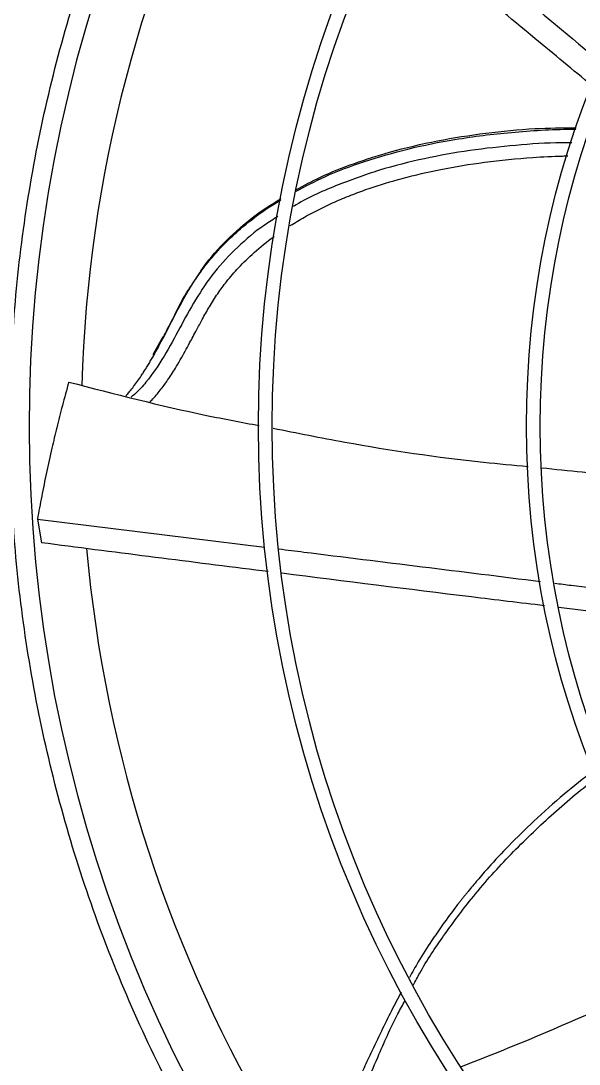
# Model space of a CAD drawing. Header units: inches. Extents: x 1229 to 1453, y -1023 to -720.
# Drawn here: x 1288.9 to 1292.9, y -929.83 to -922.36 of the extents above; entities that cross this region are included whole.
import ezdxf

# ---------------------------------------------------------------- set-up
doc = ezdxf.new("R2010")
doc.units = ezdxf.units.IN
doc.header["$MEASUREMENT"] = 0

msp = doc.modelspace()

# ---------------------------------------------------------------- linework, layer by layer
at = {"color": 18, "linetype": 'Continuous', "lineweight": 25, "true_color": 0x000000}
for p, q in [((1289.9176, -924.6198), (1289.8468, -924.7502)), ((1289.0181, -925.9269), (1289.0468, -926.0967)), ((1289.0181, -925.9269), (1290.6481, -926.1282))]:
    msp.add_line(p, q, dxfattribs=at)
for radius in [11.7126, 8.5704, 8.472, 6.6478, 6.5493]:
    msp.add_circle((1299.1739, -925.2608), radius, dxfattribs=at)
for radius, start, end in [(10.2157, 134.36248, 223.03765), (9.8425, 152.39406, 178.29762), (9.8425, 185.11809, 211.02291), (12.9331, 193.26667, 248.51312), (11.7147, 201.53134, 215.54744)]:
    msp.add_arc((1299.1739, -925.2608), radius, start, end, dxfattribs=at)
for points, knots in [([(1287.4643, -925.2608), (1287.4692, -925.0053), (1287.4788, -924.4944), (1287.5568, -923.7313), (1287.681, -922.9748), (1287.8553, -922.228), (1288.0778, -921.4942), (1288.3479, -920.7766), (1288.6644, -920.0781), (1289.0259, -919.4019), (1289.4308, -918.7507), (1289.8774, -918.1274), (1290.3639, -917.5347), (1290.8881, -916.975), (1291.4477, -916.4508), (1292.0405, -915.9644), (1292.6637, -915.5177), (1293.3149, -915.1128), (1293.9912, -914.7513), (1294.6896, -914.4349), (1295.4073, -914.1648), (1296.141, -913.9422), (1296.8878, -913.7681), (1297.6444, -913.6432), (1298.4075, -913.568), (1299.1739, -913.5429), (1299.9402, -913.568), (1300.7033, -913.6432), (1301.4599, -913.7681), (1302.2067, -913.9422), (1302.9404, -914.1648), (1303.6581, -914.4349), (1304.3565, -914.7513), (1305.0328, -915.1128), (1305.684, -915.5177), (1306.3073, -915.9644), (1306.9, -916.4508), (1307.4597, -916.975), (1307.9838, -917.5347), (1308.4703, -918.1274), (1308.9169, -918.7507), (1309.3218, -919.4019), (1309.6833, -920.0781), (1309.9998, -920.7766), (1310.2699, -921.4942), (1310.4924, -922.228), (1310.6667, -922.9748), (1310.7909, -923.7313), (1310.8689, -924.4944), (1310.8786, -925.0053), (1310.8834, -925.2608)], [0, 0, 0, 0, 0.020833, 0.041667, 0.0625, 0.083333, 0.104167, 0.125, 0.145833, 0.166667, 0.1875, 0.208333, 0.229167, 0.25, 0.270833, 0.291667, 0.3125, 0.333333, 0.354167, 0.375, 0.395833, 0.416667, 0.4375, 0.458333, 0.479167, 0.5, 0.520833, 0.541667, 0.5625, 0.583333, 0.604167, 0.625, 0.645833, 0.666667, 0.6875, 0.708333, 0.729167, 0.75, 0.770833, 0.791667, 0.8125, 0.833333, 0.854167, 0.875, 0.895833, 0.916667, 0.9375, 0.958333, 0.979167, 1, 1, 1, 1]), ([(1288.8217, -925.2608), (1288.8269, -925.0096), (1288.8375, -924.5073), (1288.9228, -923.7577), (1289.0584, -923.0162), (1289.2486, -922.2865), (1289.4911, -921.5725), (1289.7851, -920.8782), (1290.1285, -920.2068), (1290.5206, -919.563), (1290.9556, -918.9467), (1291.2819, -918.5646), (1291.4451, -918.3736)], [0, 0, 0, 0, 0.1, 0.2, 0.3, 0.4, 0.5, 0.6, 0.7, 0.8, 0.9, 1, 1, 1, 1]), ([(1291.6133, -921.4484), (1291.6588, -921.4863), (1292.1415, -921.888), (1292.6254, -922.2916), (1293.0637, -922.6571)], [0, 0, 0, 0, 0.094293, 1, 1, 1, 1]), ([(1292.9967, -922.8217), (1292.8601, -922.7087), (1292.3702, -922.3036), (1291.8838, -921.8971), (1291.5331, -921.604)], [0, 0, 0, 0, 0.278863, 1, 1, 1, 1]), ([(1290.8734, -923.5772), (1290.9413, -923.5415), (1291.0988, -923.4588), (1291.3688, -923.3586), (1291.6813, -923.2691), (1292.0338, -923.1983), (1292.4253, -923.1501), (1292.7152, -923.1333), (1292.8694, -923.1317), (1292.8803, -923.1316)], [0, 0, 0, 0, 0.111385, 0.25839, 0.414617, 0.580071, 0.776332, 0.984186, 1, 1, 1, 1]), ([(1290.8753, -923.5658), (1290.9323, -923.5353), (1291.0663, -923.4633), (1291.2912, -923.3749), (1291.5712, -923.2854), (1291.8867, -923.2117), (1292.2352, -923.1579), (1292.5681, -923.1245), (1292.7842, -923.1227), (1292.8833, -923.1219)], [0, 0, 0, 0, 0.093804, 0.220898, 0.348005, 0.517465, 0.686933, 0.856407, 1, 1, 1, 1]), ([(1292.8502, -923.2304), (1292.8262, -923.2301), (1292.6926, -923.2287), (1292.4487, -923.2468), (1292.1197, -923.2819), (1291.7926, -923.3405), (1291.4687, -923.4221), (1291.155, -923.5364), (1290.9487, -923.6265), (1290.8553, -923.6864), (1290.8549, -923.6866)], [0, 0, 0, 0, 0.034994, 0.19479, 0.354827, 0.515177, 0.675951, 0.837291, 0.999303, 1, 1, 1, 1]), ([(1290.8317, -923.8236), (1290.8655, -923.8028), (1290.9358, -923.7597), (1291.0471, -923.7018), (1291.1627, -923.648), (1291.2791, -923.6), (1291.4356, -923.5428), (1291.6456, -923.4791), (1291.9219, -923.4156), (1292.2345, -923.3647), (1292.5267, -923.3372), (1292.7262, -923.3255), (1292.8096, -923.3244), (1292.8216, -923.3242)], [0, 0, 0, 0, 0.057724, 0.1200521, 0.1815025, 0.2420669, 0.3017336, 0.4218193, 0.5580365, 0.7104054, 0.8789366, 0.9825118, 1, 1, 1, 1]), ([(1289.8507, -924.7567), (1289.8564, -924.7466), (1289.8623, -924.7363), (1289.8689, -924.7243), (1289.8725, -924.7179), (1289.8855, -924.6943), (1289.9209, -924.6286), (1289.9716, -924.5297), (1290.0248, -924.4264), (1290.0686, -924.3456), (1290.1058, -924.281), (1290.1449, -924.2186), (1290.1862, -924.1586), (1290.2409, -924.0861), (1290.321, -923.9917), (1290.4251, -923.8878), (1290.5457, -923.7863), (1290.6558, -923.7045), (1290.7334, -923.6577), (1290.765, -923.6387)], [0, 0, 0, 0, 0.02381, 0.024303, 0.028179, 0.03893, 0.079609, 0.182176, 0.269901, 0.32257, 0.374433, 0.425495, 0.475711, 0.525051, 0.612184, 0.728092, 0.821355, 0.927382, 1, 1, 1, 1]), ([(1290.1551, -924.2048), (1290.179, -924.1674), (1290.2474, -924.0603), (1290.3961, -923.9034), (1290.5771, -923.7467), (1290.709, -923.6644), (1290.7669, -923.6283)], [0, 0, 0, 0, 0.161437, 0.462665, 0.763974, 1, 1, 1, 1]), ([(1290.7431, -923.7583), (1290.7103, -923.7787), (1290.6063, -923.8431), (1290.4509, -923.9757), (1290.2832, -924.1543), (1290.1503, -924.3517), (1290.0404, -924.5555), (1289.931, -924.758), (1289.8236, -924.9175), (1289.7389, -925.0141), (1289.7005, -925.0445), (1289.6901, -925.0527)], [0, 0, 0, 0, 0.066208, 0.209821, 0.353734, 0.497369, 0.637762, 0.77534, 0.909771, 0.975646, 1, 1, 1, 1]), ([(1289.8265, -925.0857), (1289.8303, -925.0818), (1289.8564, -925.0559), (1289.8993, -925.0053), (1289.9556, -924.9286), (1290.0153, -924.8352), (1290.0662, -924.7451), (1290.1162, -924.6534), (1290.1565, -924.5772), (1290.1948, -924.5058), (1290.2256, -924.4503), (1290.2522, -924.4042), (1290.2804, -924.358), (1290.3201, -924.2975), (1290.3782, -924.2187), (1290.4638, -924.1191), (1290.5764, -924.0108), (1290.6642, -923.9369), (1290.7158, -923.9018), (1290.717, -923.9009)], [0, 0, 0, 0, 0.010684, 0.071891, 0.129367, 0.196918, 0.290562, 0.336342, 0.407504, 0.465785, 0.502381, 0.537941, 0.575513, 0.613883, 0.686486, 0.774517, 0.878008, 0.997113, 1, 1, 1, 1]), ([(1289.924, -924.6182), (1289.9413, -924.5851), (1289.9973, -924.4782), (1290.0595, -924.3431), (1290.1246, -924.2494), (1290.1421, -924.2241)], [0, 0, 0, 0, 0.247058, 0.796559, 1, 1, 1, 1]), ([(1289.6525, -925.0436), (1289.6551, -925.0408), (1289.6648, -925.0302), (1289.6834, -925.0081), (1289.7089, -924.9761), (1289.7361, -924.9389), (1289.76, -924.9041), (1289.7803, -924.8733), (1289.7974, -924.8464), (1289.8147, -924.8181), (1289.8323, -924.7886), (1289.8443, -924.768), (1289.8504, -924.7572), (1289.8507, -924.7567)], [0, 0, 0, 0, 0.034888, 0.133861, 0.258175, 0.394892, 0.531034, 0.617381, 0.706973, 0.799806, 0.895856, 0.9951, 1, 1, 1, 1]), ([(1289.2433, -924.9447), (1289.2277, -925.001), (1289.1977, -925.1096), (1289.1577, -925.2678), (1289.1196, -925.428), (1289.0833, -925.592), (1289.0486, -925.7614), (1289.0281, -925.8724), (1289.0181, -925.9269)], [0, 0, 0, 0, 0.173712, 0.335418, 0.485077, 0.663267, 0.834916, 1, 1, 1, 1]), ([(1289.2433, -924.9447), (1289.5713, -925.0298), (1290.0235, -925.1472), (1290.4825, -925.2328), (1290.6086, -925.2563)], [0, 0, 0, 0, 0.725256, 1, 1, 1, 1]), ([(1310.8834, -925.2608), (1310.8786, -925.5163), (1310.8689, -926.0272), (1310.7909, -926.7903), (1310.6667, -927.5468), (1310.4924, -928.2936), (1310.2699, -929.0274), (1309.9998, -929.745), (1309.6833, -930.4435), (1309.3218, -931.1197), (1308.9169, -931.7709), (1308.4703, -932.3942), (1307.9838, -932.9869), (1307.4597, -933.5466), (1306.9, -934.0708), (1306.3073, -934.5572), (1305.684, -935.0039), (1305.0328, -935.4088), (1304.3565, -935.7703), (1303.6581, -936.0867), (1302.9404, -936.3568), (1302.2067, -936.5794), (1301.4599, -936.7535), (1300.7033, -936.8784), (1299.9402, -936.9536), (1299.1739, -936.9787), (1298.4075, -936.9536), (1297.6444, -936.8784), (1296.8878, -936.7535), (1296.141, -936.5794), (1295.4073, -936.3568), (1294.6896, -936.0867), (1293.9912, -935.7702), (1293.3149, -935.4088), (1292.6637, -935.0039), (1292.0405, -934.5572), (1291.4477, -934.0708), (1290.8881, -933.5466), (1290.3639, -932.9869), (1289.8774, -932.3942), (1289.4308, -931.7709), (1289.0259, -931.1197), (1288.6644, -930.4435), (1288.3479, -929.745), (1288.0778, -929.0274), (1287.8553, -928.2936), (1287.681, -927.5468), (1287.5568, -926.7903), (1287.4788, -926.0272), (1287.4692, -925.5163), (1287.4643, -925.2608)], [0, 0, 0, 0, 0.020833, 0.041667, 0.0625, 0.083333, 0.104167, 0.125, 0.145833, 0.166667, 0.1875, 0.208333, 0.229167, 0.25, 0.270833, 0.291667, 0.3125, 0.333333, 0.354167, 0.375, 0.395833, 0.416667, 0.4375, 0.458333, 0.479167, 0.5, 0.520833, 0.541667, 0.5625, 0.583333, 0.604167, 0.625, 0.645833, 0.666667, 0.6875, 0.708333, 0.729167, 0.75, 0.770833, 0.791667, 0.8125, 0.833333, 0.854167, 0.875, 0.895833, 0.916667, 0.9375, 0.958333, 0.979167, 1, 1, 1, 1]), ([(1291.4451, -932.148), (1291.2819, -931.957), (1290.9556, -931.5749), (1290.5206, -930.9586), (1290.1285, -930.3147), (1289.7851, -929.6434), (1289.4911, -928.949), (1289.2486, -928.2351), (1289.0584, -927.5054), (1288.9228, -926.7639), (1288.8375, -926.0143), (1288.8269, -925.512), (1288.8217, -925.2608)], [0, 0, 0, 0, 0.1, 0.2, 0.3, 0.4, 0.5, 0.6, 0.7, 0.8, 0.9, 1, 1, 1, 1]), ([(1290.7085, -925.2756), (1290.8797, -925.3097), (1291.3798, -925.4092), (1291.9906, -925.4994), (1292.4309, -925.5401), (1292.5372, -925.5499)], [0, 0, 0, 0, 0.282913, 0.826826, 1, 1, 1, 1]), ([(1292.6345, -925.5594), (1292.829, -925.5794), (1293.3569, -925.6338), (1293.9778, -925.6671), (1294.4033, -925.6664), (1294.4937, -925.6663)], [0, 0, 0, 0, 0.314824, 0.854464, 1, 1, 1, 1]), ([(1290.6727, -926.3034), (1290.6436, -926.2998), (1290.1001, -926.2322), (1289.5589, -926.1626), (1289.0468, -926.0967)], [0, 0, 0, 0, 0.053586, 1, 1, 1, 1]), ([(1290.7508, -926.1409), (1290.8101, -926.1483), (1291.4341, -926.2253), (1292.0601, -926.3033), (1292.6267, -926.3739)], [0, 0, 0, 0, 0.094987, 1, 1, 1, 1]), ([(1292.6547, -926.548), (1292.48, -926.527), (1291.8508, -926.4513), (1291.2238, -926.3725), (1290.7709, -926.3156)], [0, 0, 0, 0, 0.277637, 1, 1, 1, 1]), ([(1292.729, -926.3866), (1292.7684, -926.3915), (1293.4175, -926.4721), (1294.0682, -926.5536), (1294.6794, -926.6302)], [0, 0, 0, 0, 0.060687, 1, 1, 1, 1]), ([(1294.74, -926.7945), (1294.3874, -926.7542), (1293.7262, -926.6786), (1293.0668, -926.5981), (1292.759, -926.5606)], [0, 0, 0, 0, 0.533249, 1, 1, 1, 1]), ([(1293.0043, -927.7319), (1292.9344, -927.7871), (1292.7885, -927.9021), (1292.5873, -928.0819), (1292.4069, -928.2581), (1292.2733, -928.4009), (1292.1771, -928.511), (1292.1239, -928.5747), (1292.092, -928.614), (1292.0773, -928.6323), (1292.0635, -928.6497), (1292.0504, -928.6663), (1292.0381, -928.682), (1291.9952, -928.7375), (1291.9299, -928.8256), (1291.8377, -928.9599), (1291.7572, -929.0847), (1291.7075, -929.174), (1291.6868, -929.2113)], [0, 0, 0, 0, 0.133608, 0.278776, 0.405004, 0.512284, 0.572708, 0.624876, 0.637173, 0.648905, 0.660072, 0.67067, 0.680702, 0.690169, 0.776222, 0.845822, 0.935638, 1, 1, 1, 1]), ([(1291.7151, -929.2658), (1291.73, -929.2375), (1291.7943, -929.1156), (1291.9277, -928.9154), (1292.1321, -928.6403), (1292.3761, -928.3615), (1292.6651, -928.0816), (1292.8825, -927.8906), (1293.0079, -927.7982), (1293.025, -927.7856)], [0, 0, 0, 0, 0.0483892, 0.2082957, 0.3625795, 0.5655123, 0.7658115, 0.9680939, 1, 1, 1, 1]), ([(1292.0597, -929.8502), (1292.2223, -929.7862), (1292.6971, -929.5994), (1293.2605, -929.3447), (1293.6535, -929.1406), (1293.7489, -929.0911)], [0, 0, 0, 0, 0.282847, 0.825958, 1, 1, 1, 1]), ([(1291.6273, -929.3181), (1291.6039, -929.3627), (1291.5555, -929.4547), (1291.4829, -929.6004), (1291.4152, -929.7415), (1291.3562, -929.8693), (1291.3074, -929.9785), (1291.2659, -930.0745), (1291.2415, -930.1353), (1291.2309, -930.1617)], [0, 0, 0, 0, 0.162065, 0.334016, 0.522299, 0.662138, 0.782984, 0.905809, 1, 1, 1, 1]), ([(1291.3257, -930.1336), (1291.3416, -930.0869), (1291.3808, -929.9713), (1291.4739, -929.7474), (1291.5658, -929.5407), (1291.6383, -929.4081), (1291.656, -929.3757)], [0, 0, 0, 0, 0.183146, 0.453263, 0.866217, 1, 1, 1, 1]), ([(1292.5621, -930.5558), (1293.0248, -930.3334), (1293.5916, -930.061), (1294.1601, -929.7885), (1294.2645, -929.7384)], [0, 0, 0, 0, 0.816319, 1, 1, 1, 1])]:
    msp.add_open_spline(points, degree=3, knots=knots, dxfattribs=at)

doc.saveas('drawing.dxf')
